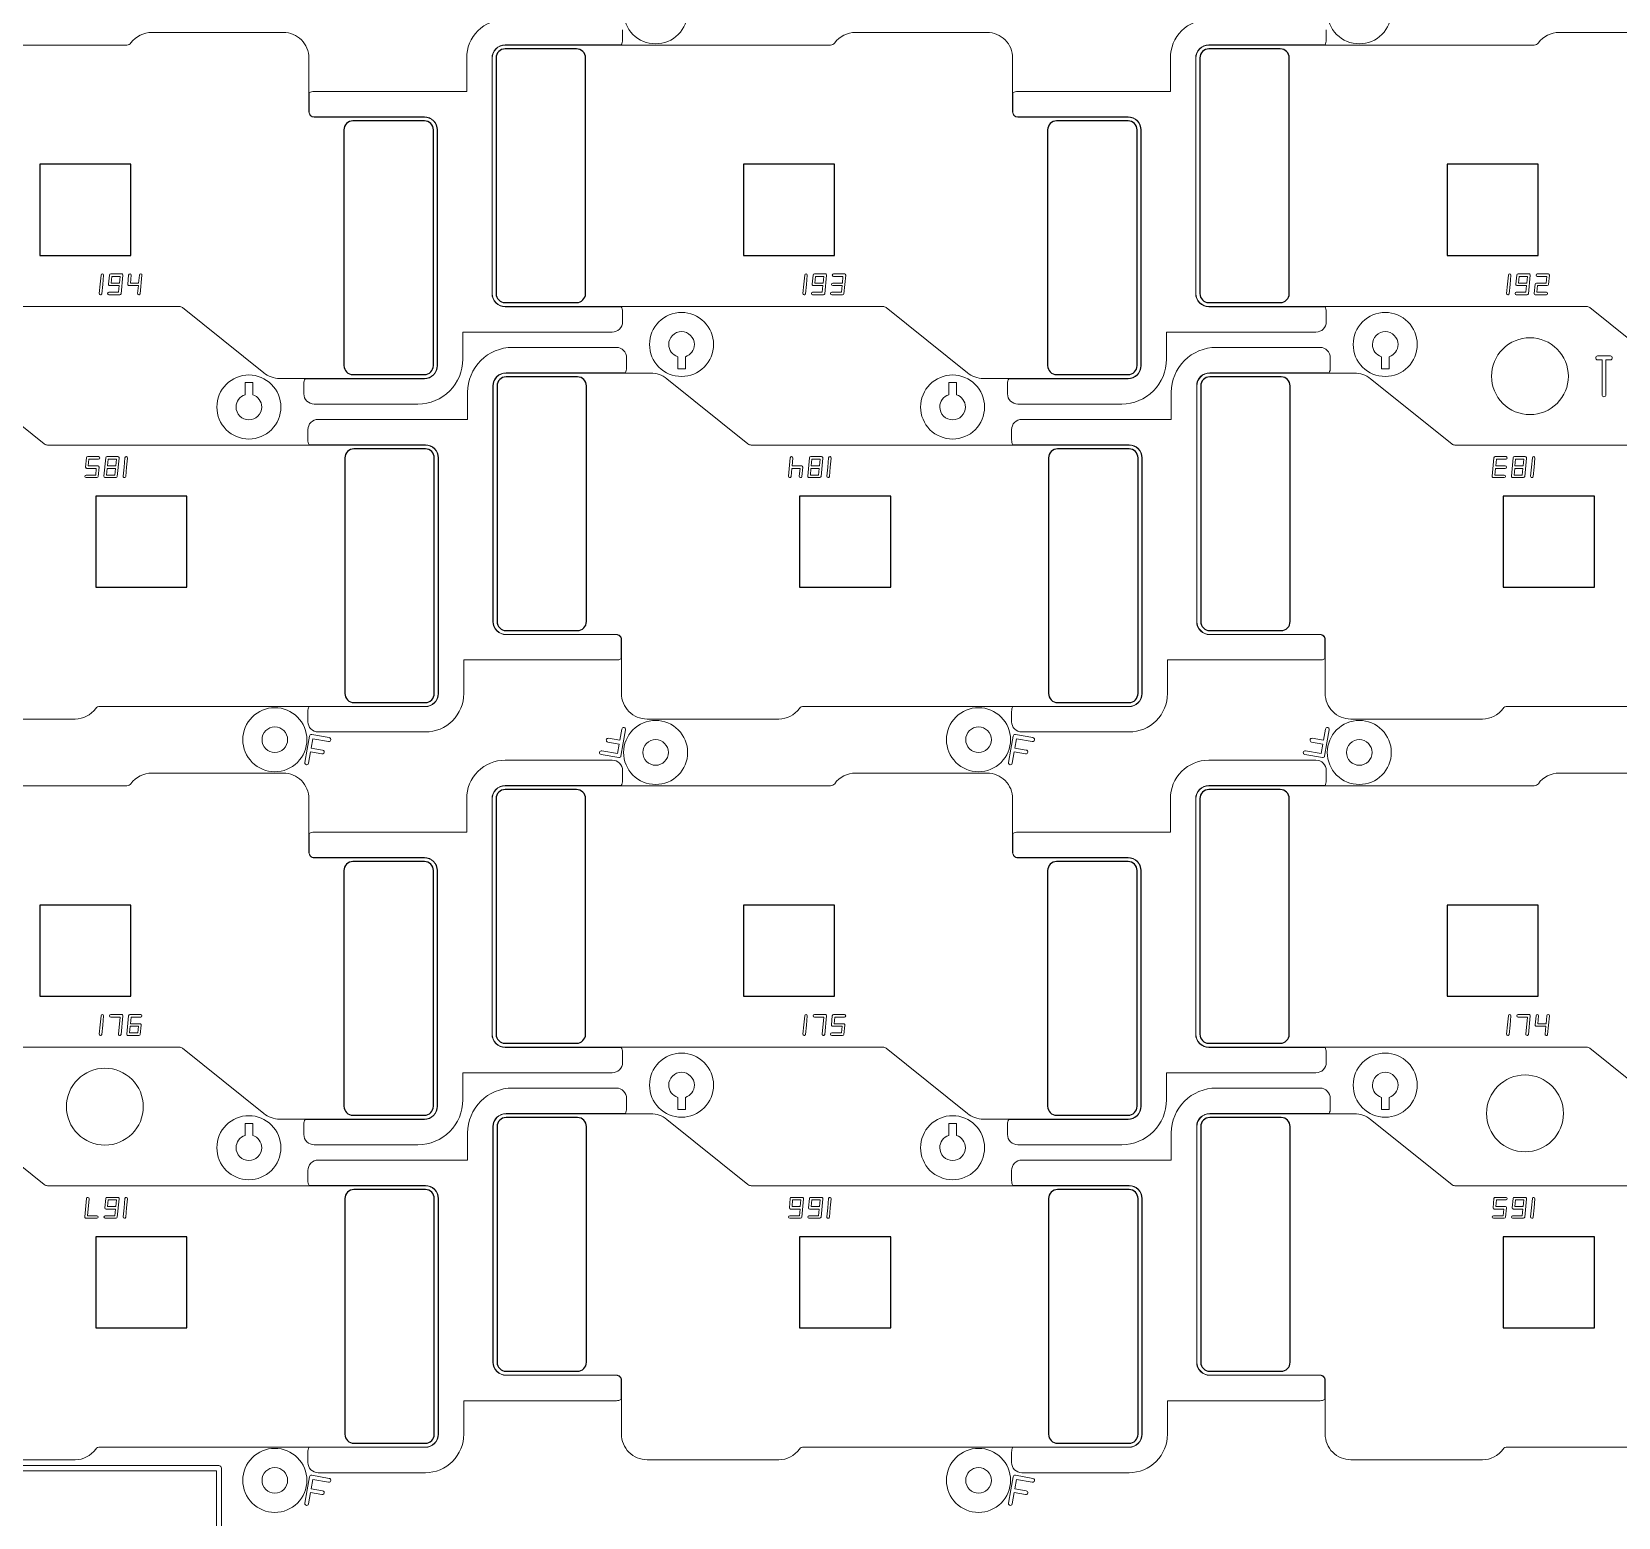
# Model space of a CAD drawing. Extents: x 2541 to 3941, y 2348 to 3338.
# Drawn here: x 3559.8 to 3621.7, y 3012.8 to 3070.8 of the extents above; entities that cross this region are included whole.
import ezdxf

# ---------------------------------------------------------------- set-up
doc = ezdxf.new("R2010")
doc.units = 0
doc.layers.get('0').update_dxf_attribs({"lineweight": 0})
doc.layers.add('barcodea-b_layer1', color=2, linetype='Continuous')
doc.layers.add('susa-b_layer0', color=1, linetype='Continuous')

msp = doc.modelspace()

# ---------------------------------------------------------------- linework, layer by layer
at = {"linetype": 'Continuous'}
for points in [[(3585.3651, 3071.58785, 0.414215), (3584.1151, 3072.83785, 0.414215), (3582.8651, 3071.58785, 0.414215), (3584.1151, 3070.33785, 0.414215)], [(3612.8351, 3071.58785, 0.414215), (3611.5851, 3072.83785, 0.414215), (3610.3351, 3071.58785, 0.414215), (3611.5851, 3070.33785, 0.414215)], [(3575.58959, 3057.777), (3575.58959, 3066.97688, 0.414219), (3575.08947, 3067.47701), (3570.78249, 3067.47701, -0.414223), (3570.58249, 3067.67701), (3570.58249, 3069.78181, 0.414215), (3569.58249, 3070.7818), (3564.4456, 3070.7818, 0.24029), (3563.63596, 3070.3692, -0.240069), (3563.47453, 3070.28701), (3550.76948, 3070.28701, 0.414366), (3550.2696, 3069.78689), (3550.2696, 3060.58701, 0.414365), (3550.76948, 3060.08688), (3565.51901, 3060.08688, -0.170771), (3565.64422, 3060.04284), (3568.81516, 3057.4971, 0.170765), (3569.44127, 3057.27688), (3575.08947, 3057.27688, 0.414218)], [(3603.05959, 3057.777), (3603.05959, 3066.97688, 0.414219), (3602.55947, 3067.47701), (3598.25249, 3067.47701, -0.414223), (3598.05249, 3067.67701), (3598.05249, 3069.78181, 0.414215), (3597.05249, 3070.7818), (3591.9156, 3070.7818, 0.24029), (3591.10596, 3070.3692, -0.240069), (3590.94453, 3070.28701), (3578.23948, 3070.28701, 0.414366), (3577.7396, 3069.78689), (3577.7396, 3060.58701, 0.414365), (3578.23948, 3060.08688), (3592.98901, 3060.08688, -0.170771), (3593.11422, 3060.04284), (3596.28516, 3057.4971, 0.170765), (3596.91127, 3057.27688), (3602.55947, 3057.27688, 0.414218)], [(3630.52959, 3057.777), (3630.52959, 3066.97688, 0.414219), (3630.02947, 3067.47701), (3625.72249, 3067.47701, -0.414223), (3625.52249, 3067.67701), (3625.52249, 3069.78181, 0.414215), (3624.52249, 3070.7818), (3619.3856, 3070.7818, 0.24029), (3618.57596, 3070.3692, -0.240069), (3618.41453, 3070.28701), (3605.70948, 3070.28701, 0.414366), (3605.2096, 3069.78689), (3605.2096, 3060.58701, 0.414365), (3605.70948, 3060.08688), (3620.45901, 3060.08688, -0.170771), (3620.58422, 3060.04284), (3623.75516, 3057.4971, 0.170765), (3624.38127, 3057.27688), (3630.02947, 3057.27688, 0.414218)], [(3562.56475, 3061.30429, 1), (3562.4652, 3061.31383), (3562.43076, 3060.9543), (3562.39633, 3060.59478, 1), (3562.49587, 3060.58524), (3562.53031, 3060.94477)], [(3563.31475, 3061.30429, 0.443552), (3563.2648, 3061.35906), (3562.84329, 3061.35906, 0.387555), (3562.79335, 3061.31383), (3562.75891, 3060.9543, 0.443552), (3562.80886, 3060.89953), (3563.17552, 3060.89953), (3563.15066, 3060.64001), (3562.77425, 3060.64001, 1), (3562.77425, 3060.54001), (3563.19592, 3060.54001, 0.387555), (3563.24587, 3060.58524)], [(3564.06475, 3061.30429, 1), (3563.9652, 3061.31383), (3563.9351, 3060.99953), (3563.6137, 3060.99953), (3563.64289, 3061.30429, 1), (3563.54335, 3061.31383), (3563.50891, 3060.9543, 0.443552), (3563.55886, 3060.89953), (3563.92552, 3060.89953), (3563.89633, 3060.59478, 1), (3563.99587, 3060.58524)], [(3590.03475, 3061.30429, 1), (3589.9352, 3061.31383), (3589.90076, 3060.9543), (3589.86633, 3060.59478, 1), (3589.96587, 3060.58524), (3590.00031, 3060.94477)], [(3590.78475, 3061.30429, 0.443552), (3590.7348, 3061.35906), (3590.31329, 3061.35906, 0.387555), (3590.26335, 3061.31383), (3590.22891, 3060.9543, 0.443552), (3590.27886, 3060.89953), (3590.64552, 3060.89953), (3590.62066, 3060.64001), (3590.24425, 3060.64001, 1), (3590.24425, 3060.54001), (3590.66592, 3060.54001, 0.387555), (3590.71587, 3060.58524)], [(3591.53475, 3061.30429, 0.443552), (3591.4848, 3061.35906), (3591.06312, 3061.35906, 1), (3591.06312, 3061.25906), (3591.42996, 3061.25906), (3591.4051, 3060.99953), (3591.02868, 3060.99953, 1), (3591.02868, 3060.89953), (3591.39552, 3060.89953), (3591.37066, 3060.64001), (3590.99425, 3060.64001, 1), (3590.99425, 3060.54001), (3591.41592, 3060.54001, 0.387555), (3591.46587, 3060.58524)], [(3617.50475, 3061.30429, 1), (3617.4052, 3061.31383), (3617.37076, 3060.9543), (3617.33633, 3060.59478, 1), (3617.43587, 3060.58524), (3617.47031, 3060.94477)], [(3618.25475, 3061.30429, 0.443552), (3618.2048, 3061.35906), (3617.78329, 3061.35906, 0.387555), (3617.73335, 3061.31383), (3617.69891, 3060.9543, 0.443552), (3617.74886, 3060.89953), (3618.11552, 3060.89953), (3618.09066, 3060.64001), (3617.71425, 3060.64001, 1), (3617.71425, 3060.54001), (3618.13592, 3060.54001, 0.387555), (3618.18587, 3060.58524)], [(3619.00475, 3061.30429, 0.443552), (3618.9548, 3061.35906), (3618.53312, 3061.35906, 1), (3618.53312, 3061.25906), (3618.89996, 3061.25906), (3618.8751, 3060.99953), (3618.49886, 3060.99953, 0.387555), (3618.44891, 3060.9543), (3618.41447, 3060.59478, 0.443552), (3618.46442, 3060.54001), (3618.8861, 3060.54001, 1), (3618.8861, 3060.64001), (3618.51926, 3060.64001), (3618.54412, 3060.89953), (3618.92036, 3060.89953, 0.387555), (3618.97031, 3060.94477)], [(3586.37768, 3058.603, 0.414215), (3585.12768, 3059.853, 0.414215), (3583.87768, 3058.603, 0.414215), (3585.12768, 3057.353, 0.414215)], [(3613.84768, 3058.603, 0.414215), (3612.59768, 3059.853, 0.414215), (3611.34768, 3058.603, 0.414215), (3612.59768, 3057.353, 0.414215)], [(3585.62768, 3058.603, -0.327542), (3585.27768, 3058.12603), (3585.27768, 3057.65185), (3584.97768, 3057.65185), (3584.97768, 3058.12603, -0.327544), (3584.62768, 3058.603, -0.414217), (3585.12768, 3059.103, -0.414217)], [(3613.09768, 3058.603, -0.327542), (3612.74768, 3058.12603), (3612.74768, 3057.65185), (3612.44768, 3057.65185), (3612.44768, 3058.12603, -0.327544), (3612.09768, 3058.603, -0.414217), (3612.59768, 3059.103, -0.414217)], [(3582.98341, 3057.68688), (3582.98341, 3058.08688, 0.414218), (3582.58341, 3058.48688), (3578.5263, 3058.48688, 0.414215), (3576.7763, 3056.73688), (3576.7763, 3055.67688), (3570.94153, 3055.67688, 0.414218), (3570.54153, 3055.27688), (3570.54153, 3054.87688, 0.124388), (3570.58953, 3054.68688), (3575.12642, 3054.68688, -0.414365), (3575.63629, 3054.17675), (3575.63629, 3044.97688, -0.414366), (3575.12642, 3044.46675), (3570.58953, 3044.46675, 0.124388), (3570.54153, 3044.27675), (3570.54153, 3043.87675, 0.414218), (3570.94153, 3043.47675), (3575.12642, 3043.47675, 0.414364), (3576.62629, 3044.97738), (3576.62629, 3046.28675), (3582.58341, 3046.28675, 0.124386), (3582.77341, 3046.33475), (3582.77341, 3047.08675, 0.414224), (3582.58341, 3047.27675), (3578.27643, 3047.27675, -0.414218), (3577.7663, 3047.78688), (3577.7663, 3056.98676, -0.414217), (3578.27643, 3057.49688), (3582.9354, 3057.49688, 0.124392)], [(3610.45341, 3057.68688), (3610.45341, 3058.08688, 0.414218), (3610.05341, 3058.48688), (3605.9963, 3058.48688, 0.414215), (3604.2463, 3056.73688), (3604.2463, 3055.67688), (3598.41153, 3055.67688, 0.414218), (3598.01153, 3055.27688), (3598.01153, 3054.87688, 0.124388), (3598.05953, 3054.68688), (3602.59642, 3054.68688, -0.414365), (3603.10629, 3054.17675), (3603.10629, 3044.97688, -0.414366), (3602.59642, 3044.46675), (3598.05953, 3044.46675, 0.124388), (3598.01153, 3044.27675), (3598.01153, 3043.87675, 0.414218), (3598.41153, 3043.47675), (3602.59642, 3043.47675, 0.414364), (3604.09629, 3044.97738), (3604.09629, 3046.28675), (3610.05341, 3046.28675, 0.124386), (3610.24341, 3046.33475), (3610.24341, 3047.08675, 0.414224), (3610.05341, 3047.27675), (3605.74643, 3047.27675, -0.414218), (3605.2363, 3047.78688), (3605.2363, 3056.98676, -0.414217), (3605.74643, 3057.49688), (3610.4054, 3057.49688, 0.124392)], [(3619.74602, 3057.36296, 0.414215), (3618.24602, 3058.86296, 0.414215), (3616.74602, 3057.36296, 0.414215), (3618.24602, 3055.86296, 0.414215)], [(3621.38504, 3058.00287, 1), (3621.38504, 3058.15287), (3621.1367, 3058.15287), (3620.88835, 3058.15287, 1), (3620.88835, 3058.00287), (3621.0617, 3058.00287), (3621.0617, 3056.63748, 1), (3621.2117, 3056.63748), (3621.2117, 3058.00287)], [(3575.62629, 3044.97687), (3575.62629, 3054.17675, 0.414365), (3575.12642, 3054.67688), (3560.37689, 3054.67688, -0.170771), (3560.25168, 3054.72092), (3557.08074, 3057.26666, 0.170765), (3556.45463, 3057.48688), (3550.80643, 3057.48688, 0.414218), (3550.3063, 3056.98676), (3550.3063, 3047.78688, 0.414219), (3550.80643, 3047.28675), (3555.11341, 3047.28675, -0.414223), (3555.31341, 3047.08675), (3555.31341, 3044.98195, 0.414215), (3556.3134, 3043.98196), (3561.4503, 3043.98196, 0.24029), (3562.25994, 3044.39456, -0.240069), (3562.42137, 3044.47675), (3575.12642, 3044.47675, 0.414366)], [(3569.48822, 3056.16076, 0.414215), (3568.23822, 3057.41076, 0.414215), (3566.98822, 3056.16076, 0.414215), (3568.23822, 3054.91076, 0.414215)], [(3568.73822, 3056.16076, -0.414217), (3568.23822, 3055.66076, -0.414217), (3567.73822, 3056.16076, -0.327542), (3568.08822, 3056.63773), (3568.08822, 3057.11191), (3568.38822, 3057.11191), (3568.38822, 3056.63773, -0.327544)], [(3603.09629, 3044.97687), (3603.09629, 3054.17675, 0.414365), (3602.59642, 3054.67688), (3587.84689, 3054.67688, -0.170771), (3587.72168, 3054.72092), (3584.55074, 3057.26666, 0.170765), (3583.92463, 3057.48688), (3578.27643, 3057.48688, 0.414218), (3577.7763, 3056.98676), (3577.7763, 3047.78688, 0.414219), (3578.27643, 3047.28675), (3582.58341, 3047.28675, -0.414223), (3582.78341, 3047.08675), (3582.78341, 3044.98195, 0.414215), (3583.7834, 3043.98196), (3588.9203, 3043.98196, 0.24029), (3589.72994, 3044.39456, -0.240069), (3589.89137, 3044.47675), (3602.59642, 3044.47675, 0.414366)], [(3596.95822, 3056.16076, 0.414215), (3595.70822, 3057.41076, 0.414215), (3594.45822, 3056.16076, 0.414215), (3595.70822, 3054.91076, 0.414215)], [(3596.20822, 3056.16076, -0.414217), (3595.70822, 3055.66076, -0.414217), (3595.20822, 3056.16076, -0.327542), (3595.55822, 3056.63773), (3595.55822, 3057.11191), (3595.85822, 3057.11191), (3595.85822, 3056.63773, -0.327544)], [(3630.56629, 3044.97687), (3630.56629, 3054.17675, 0.414365), (3630.06642, 3054.67688), (3615.31689, 3054.67688, -0.170771), (3615.19168, 3054.72092), (3612.02074, 3057.26666, 0.170765), (3611.39463, 3057.48688), (3605.74643, 3057.48688, 0.414218), (3605.2463, 3056.98676), (3605.2463, 3047.78688, 0.414219), (3605.74643, 3047.28675), (3610.05341, 3047.28675, -0.414223), (3610.25341, 3047.08675), (3610.25341, 3044.98195, 0.414215), (3611.2534, 3043.98196), (3616.3903, 3043.98196, 0.24029), (3617.19994, 3044.39456, -0.240069), (3617.36137, 3044.47675), (3630.06642, 3044.47675, 0.414366)], [(3562.38699, 3053.80946, 0.443552), (3562.33704, 3053.86423), (3561.97038, 3053.86423), (3561.99524, 3054.12375), (3562.37165, 3054.12375, 1), (3562.37165, 3054.22375), (3561.94997, 3054.22375, 0.387555), (3561.90003, 3054.17852), (3561.86559, 3053.81899, 0.443552), (3561.91554, 3053.76423), (3562.2822, 3053.76423), (3562.25734, 3053.5047), (3561.88092, 3053.5047, 1), (3561.88092, 3053.4047), (3562.3026, 3053.4047, 0.387555), (3562.35255, 3053.44993)], [(3563.17142, 3054.16898, 0.443552), (3563.12148, 3054.22375), (3562.69997, 3054.22375, 0.387555), (3562.65003, 3054.17852), (3562.58115, 3053.45947, 0.443552), (3562.6311, 3053.4047), (3563.0526, 3053.4047, 0.387555), (3563.10255, 3053.44993)], [(3563.49957, 3054.16898, 1), (3563.40003, 3054.17852), (3563.36559, 3053.81899), (3563.33115, 3053.45947, 1), (3563.4307, 3053.44993), (3563.46513, 3053.80946)], [(3589.85699, 3053.80946, 0.443552), (3589.80704, 3053.86423), (3589.44038, 3053.86423), (3589.46957, 3054.16898, 1), (3589.37003, 3054.17852), (3589.30115, 3053.45947, 1), (3589.4007, 3053.44993), (3589.4308, 3053.76423), (3589.7522, 3053.76423), (3589.72301, 3053.45947, 1), (3589.82255, 3053.44993)], [(3590.64142, 3054.16898, 0.443552), (3590.59148, 3054.22375), (3590.16997, 3054.22375, 0.387555), (3590.12003, 3054.17852), (3590.05115, 3053.45947, 0.443552), (3590.1011, 3053.4047), (3590.5226, 3053.4047, 0.387555), (3590.57255, 3053.44993)], [(3590.96957, 3054.16898, 1), (3590.87003, 3054.17852), (3590.83559, 3053.81899), (3590.80115, 3053.45947, 1), (3590.9007, 3053.44993), (3590.93513, 3053.80946)], [(3617.31165, 3054.12375, 1), (3617.31165, 3054.22375), (3616.88997, 3054.22375, 0.387555), (3616.84003, 3054.17852), (3616.77115, 3053.45947, 0.443552), (3616.8211, 3053.4047), (3617.24278, 3053.4047, 1), (3617.24278, 3053.5047), (3616.87594, 3053.5047), (3616.9008, 3053.76423), (3617.27722, 3053.76423, 1), (3617.27722, 3053.86423), (3616.91038, 3053.86423), (3616.93524, 3054.12375)], [(3618.11142, 3054.16898, 0.443552), (3618.06148, 3054.22375), (3617.63997, 3054.22375, 0.387555), (3617.59003, 3054.17852), (3617.52115, 3053.45947, 0.443552), (3617.5711, 3053.4047), (3617.9926, 3053.4047, 0.387555), (3618.04255, 3053.44993)], [(3618.43957, 3054.16898, 1), (3618.34003, 3054.17852), (3618.30559, 3053.81899), (3618.27115, 3053.45947, 1), (3618.3707, 3053.44993), (3618.40513, 3053.80946)], [(3570.5008, 3043.17591, 0.414215), (3569.2508, 3044.42591, 0.414215), (3568.0008, 3043.17591, 0.414215), (3569.2508, 3041.92591, 0.414215)], [(3597.9708, 3043.17591, 0.414215), (3596.7208, 3044.42591, 0.414215), (3595.4708, 3043.17591, 0.414215), (3596.7208, 3041.92591, 0.414215)], [(3569.7508, 3043.17591, -0.414217), (3569.2508, 3042.67591, -0.414217), (3568.7508, 3043.17591, -0.414217), (3569.2508, 3043.67591, -0.414217)], [(3582.9433, 3043.56563, 1), (3582.79558, 3043.59168), (3582.71804, 3043.15194), (3582.2783, 3043.22948, 1), (3582.25226, 3043.08176), (3582.692, 3043.00422), (3582.62748, 3042.63834), (3582.01654, 3042.74606, 1), (3581.9905, 3042.59834), (3582.6753, 3042.47759, 0.414237), (3582.76218, 3042.53843), (3582.85268, 3043.05169), (3582.8528, 3043.05237)], [(3585.3651, 3042.67785, 0.414215), (3584.1151, 3043.92785, 0.414215), (3582.8651, 3042.67785, 0.414215), (3584.1151, 3041.42785, 0.414215)], [(3597.2208, 3043.17591, -0.414217), (3596.7208, 3042.67591, -0.414217), (3596.2208, 3043.17591, -0.414217), (3596.7208, 3043.67591, -0.414217)], [(3610.4133, 3043.56563, 1), (3610.26558, 3043.59168), (3610.18804, 3043.15194), (3609.7483, 3043.22948, 1), (3609.72226, 3043.08176), (3610.162, 3043.00422), (3610.09748, 3042.63834), (3609.48654, 3042.74606, 1), (3609.4605, 3042.59834), (3610.1453, 3042.47759, 0.414237), (3610.23218, 3042.53843), (3610.32268, 3043.05169), (3610.3228, 3043.05237)], [(3612.8351, 3042.67785, 0.414215), (3611.5851, 3043.92785, 0.414215), (3610.3351, 3042.67785, 0.414215), (3611.5851, 3041.42785, 0.414215)], [(3571.3754, 3043.25542), (3570.6906, 3043.37617, 0.414237), (3570.60372, 3043.31533), (3570.51322, 3042.80207), (3570.5131, 3042.80139), (3570.4226, 3042.28813, 1), (3570.57032, 3042.26208), (3570.64785, 3042.70182), (3571.08759, 3042.62428, 1), (3571.11364, 3042.772), (3570.6739, 3042.84954), (3570.73842, 3043.21542), (3571.34936, 3043.1077, 1)], [(3584.6151, 3042.67785, -0.414217), (3584.1151, 3042.17785, -0.414217), (3583.6151, 3042.67785, -0.414217), (3584.1151, 3043.17785, -0.414217)], [(3598.8454, 3043.25542), (3598.1606, 3043.37617, 0.414237), (3598.07372, 3043.31533), (3597.98322, 3042.80207), (3597.9831, 3042.80139), (3597.8926, 3042.28813, 1), (3598.04032, 3042.26208), (3598.11785, 3042.70182), (3598.55759, 3042.62428, 1), (3598.58364, 3042.772), (3598.1439, 3042.84954), (3598.20842, 3043.21542), (3598.81936, 3043.1077, 1)], [(3612.0851, 3042.67785, -0.414217), (3611.5851, 3042.17785, -0.414217), (3611.0851, 3042.67785, -0.414217), (3611.5851, 3043.17785, -0.414217)], [(3582.82437, 3030.57688), (3582.82437, 3030.97688, 0.124386), (3582.77636, 3031.16688), (3578.23948, 3031.16688, -0.414365), (3577.7296, 3031.67701), (3577.7296, 3040.87688, -0.414366), (3578.23948, 3041.38701), (3582.77636, 3041.38701, 0.124392), (3582.82437, 3041.57701), (3582.82437, 3041.97701, 0.414218), (3582.42437, 3042.37701), (3578.23948, 3042.37701, 0.414364), (3576.7396, 3040.87638), (3576.7396, 3039.56701), (3570.78249, 3039.56701, 0.124388), (3570.59249, 3039.51901), (3570.59249, 3038.76701, 0.414224), (3570.78249, 3038.57701), (3575.08947, 3038.57701, -0.414218), (3575.59959, 3038.06688), (3575.59959, 3028.867, -0.414217), (3575.08947, 3028.35688), (3570.4305, 3028.35688, 0.124388), (3570.38249, 3028.16688), (3570.38249, 3027.76688, 0.414218), (3570.78249, 3027.36688), (3574.83959, 3027.36688, 0.414215), (3576.58959, 3029.11688), (3576.58959, 3030.17688), (3582.42437, 3030.17688, 0.414218)], [(3610.29437, 3030.57688), (3610.29437, 3030.97688, 0.124386), (3610.24636, 3031.16688), (3605.70948, 3031.16688, -0.414365), (3605.1996, 3031.67701), (3605.1996, 3040.87688, -0.414366), (3605.70948, 3041.38701), (3610.24636, 3041.38701, 0.124392), (3610.29437, 3041.57701), (3610.29437, 3041.97701, 0.414218), (3609.89437, 3042.37701), (3605.70948, 3042.37701, 0.414364), (3604.2096, 3040.87638), (3604.2096, 3039.56701), (3598.25249, 3039.56701, 0.124388), (3598.06249, 3039.51901), (3598.06249, 3038.76701, 0.414224), (3598.25249, 3038.57701), (3602.55947, 3038.57701, -0.414218), (3603.06959, 3038.06688), (3603.06959, 3028.867, -0.414217), (3602.55947, 3028.35688), (3597.9005, 3028.35688, 0.124388), (3597.85249, 3028.16688), (3597.85249, 3027.76688, 0.414218), (3598.25249, 3027.36688), (3602.30959, 3027.36688, 0.414215), (3604.05959, 3029.11688), (3604.05959, 3030.17688), (3609.89437, 3030.17688, 0.414218)], [(3575.58959, 3028.867), (3575.58959, 3038.06688, 0.414219), (3575.08947, 3038.56701), (3570.78249, 3038.56701, -0.414223), (3570.58249, 3038.76701), (3570.58249, 3040.87181, 0.414215), (3569.58249, 3041.8718), (3564.4456, 3041.8718, 0.24029), (3563.63596, 3041.4592, -0.240069), (3563.47453, 3041.37701), (3550.76948, 3041.37701, 0.414366), (3550.2696, 3040.87689), (3550.2696, 3031.67701, 0.414365), (3550.76948, 3031.17688), (3565.51901, 3031.17688, -0.170771), (3565.64422, 3031.13284), (3568.81516, 3028.5871, 0.170765), (3569.44127, 3028.36688), (3575.08947, 3028.36688, 0.414218)], [(3603.05959, 3028.867), (3603.05959, 3038.06688, 0.414219), (3602.55947, 3038.56701), (3598.25249, 3038.56701, -0.414223), (3598.05249, 3038.76701), (3598.05249, 3040.87181, 0.414215), (3597.05249, 3041.8718), (3591.9156, 3041.8718, 0.24029), (3591.10596, 3041.4592, -0.240069), (3590.94453, 3041.37701), (3578.23948, 3041.37701, 0.414366), (3577.7396, 3040.87689), (3577.7396, 3031.67701, 0.414365), (3578.23948, 3031.17688), (3592.98901, 3031.17688, -0.170771), (3593.11422, 3031.13284), (3596.28516, 3028.5871, 0.170765), (3596.91127, 3028.36688), (3602.55947, 3028.36688, 0.414218)], [(3630.52959, 3028.867), (3630.52959, 3038.06688, 0.414219), (3630.02947, 3038.56701), (3625.72249, 3038.56701, -0.414223), (3625.52249, 3038.76701), (3625.52249, 3040.87181, 0.414215), (3624.52249, 3041.8718), (3619.3856, 3041.8718, 0.24029), (3618.57596, 3041.4592, -0.240069), (3618.41453, 3041.37701), (3605.70948, 3041.37701, 0.414366), (3605.2096, 3040.87689), (3605.2096, 3031.67701, 0.414365), (3605.70948, 3031.17688), (3620.45901, 3031.17688, -0.170771), (3620.58422, 3031.13284), (3623.75516, 3028.5871, 0.170765), (3624.38127, 3028.36688), (3630.02947, 3028.36688, 0.414218)], [(3562.56475, 3032.39429, 1), (3562.4652, 3032.40383), (3562.43076, 3032.0443), (3562.39633, 3031.68478, 1), (3562.49587, 3031.67524), (3562.53031, 3032.03477)], [(3563.31475, 3032.39429, 0.443552), (3563.2648, 3032.44906), (3562.84312, 3032.44906, 1), (3562.84312, 3032.34906), (3563.20996, 3032.34906), (3563.14633, 3031.68478, 1), (3563.24587, 3031.67524)], [(3564.03031, 3032.03477, 0.443552), (3563.98036, 3032.08953), (3563.6137, 3032.08953), (3563.63856, 3032.34906), (3564.01497, 3032.34906, 1), (3564.01497, 3032.44906), (3563.59329, 3032.44906, 0.387555), (3563.54335, 3032.40383), (3563.47447, 3031.68478, 0.443552), (3563.52442, 3031.63001), (3563.94592, 3031.63001, 0.387555), (3563.99587, 3031.67524)], [(3590.03475, 3032.39429, 1), (3589.9352, 3032.40383), (3589.90076, 3032.0443), (3589.86633, 3031.68478, 1), (3589.96587, 3031.67524), (3590.00031, 3032.03477)], [(3590.78475, 3032.39429, 0.443552), (3590.7348, 3032.44906), (3590.31312, 3032.44906, 1), (3590.31312, 3032.34906), (3590.67996, 3032.34906), (3590.61633, 3031.68478, 1), (3590.71587, 3031.67524)], [(3591.50031, 3032.03477, 0.443552), (3591.45036, 3032.08953), (3591.0837, 3032.08953), (3591.10856, 3032.34906), (3591.48497, 3032.34906, 1), (3591.48497, 3032.44906), (3591.06329, 3032.44906, 0.387555), (3591.01335, 3032.40383), (3590.97891, 3032.0443, 0.443552), (3591.02886, 3031.98953), (3591.39552, 3031.98953), (3591.37066, 3031.73001), (3590.99425, 3031.73001, 1), (3590.99425, 3031.63001), (3591.41592, 3031.63001, 0.387555), (3591.46587, 3031.67524)], [(3617.50475, 3032.39429, 1), (3617.4052, 3032.40383), (3617.37076, 3032.0443), (3617.33633, 3031.68478, 1), (3617.43587, 3031.67524), (3617.47031, 3032.03477)], [(3618.25475, 3032.39429, 0.443552), (3618.2048, 3032.44906), (3617.78312, 3032.44906, 1), (3617.78312, 3032.34906), (3618.14996, 3032.34906), (3618.08633, 3031.68478, 1), (3618.18587, 3031.67524)], [(3619.00475, 3032.39429, 1), (3618.9052, 3032.40383), (3618.8751, 3032.08953), (3618.5537, 3032.08953), (3618.58289, 3032.39429, 1), (3618.48335, 3032.40383), (3618.44891, 3032.0443, 0.443552), (3618.49886, 3031.98953), (3618.86552, 3031.98953), (3618.83633, 3031.68478, 1), (3618.93587, 3031.67524)], [(3586.37768, 3029.693, 0.414215), (3585.12768, 3030.943, 0.414215), (3583.87768, 3029.693, 0.414215), (3585.12768, 3028.443, 0.414215)], [(3613.84768, 3029.693, 0.414215), (3612.59768, 3030.943, 0.414215), (3611.34768, 3029.693, 0.414215), (3612.59768, 3028.443, 0.414215)], [(3564.11718, 3028.85292, 0.414215), (3562.61718, 3030.35292, 0.414215), (3561.11718, 3028.85292, 0.414215), (3562.61718, 3027.35292, 0.414215)], [(3585.62768, 3029.693, -0.327542), (3585.27768, 3029.21603), (3585.27768, 3028.74185), (3584.97768, 3028.74185), (3584.97768, 3029.21603, -0.327544), (3584.62768, 3029.693, -0.414217), (3585.12768, 3030.193, -0.414217)], [(3613.09768, 3029.693, -0.327542), (3612.74768, 3029.21603), (3612.74768, 3028.74185), (3612.44768, 3028.74185), (3612.44768, 3029.21603, -0.327544), (3612.09768, 3029.693, -0.414217), (3612.59768, 3030.193, -0.414217)], [(3619.55366, 3028.58977, 0.414215), (3618.05366, 3030.08977, 0.414215), (3616.55366, 3028.58977, 0.414215), (3618.05366, 3027.08977, 0.414215)], [(3582.98341, 3028.77688), (3582.98341, 3029.17688, 0.414218), (3582.58341, 3029.57688), (3578.5263, 3029.57688, 0.414215), (3576.7763, 3027.82688), (3576.7763, 3026.76688), (3570.94153, 3026.76688, 0.414218), (3570.54153, 3026.36688), (3570.54153, 3025.96688, 0.124388), (3570.58953, 3025.77688), (3575.12642, 3025.77688, -0.414365), (3575.63629, 3025.26675), (3575.63629, 3016.06688, -0.414366), (3575.12642, 3015.55675), (3570.58953, 3015.55675, 0.124388), (3570.54153, 3015.36675), (3570.54153, 3014.96675, 0.414218), (3570.94153, 3014.56675), (3575.12642, 3014.56675, 0.414364), (3576.62629, 3016.06738), (3576.62629, 3017.37675), (3582.58341, 3017.37675, 0.124386), (3582.77341, 3017.42475), (3582.77341, 3018.17675, 0.414224), (3582.58341, 3018.36675), (3578.27643, 3018.36675, -0.414218), (3577.7663, 3018.87688), (3577.7663, 3028.07676, -0.414217), (3578.27643, 3028.58688), (3582.9354, 3028.58688, 0.124392)], [(3610.45341, 3028.77688), (3610.45341, 3029.17688, 0.414218), (3610.05341, 3029.57688), (3605.9963, 3029.57688, 0.414215), (3604.2463, 3027.82688), (3604.2463, 3026.76688), (3598.41153, 3026.76688, 0.414218), (3598.01153, 3026.36688), (3598.01153, 3025.96688, 0.124388), (3598.05953, 3025.77688), (3602.59642, 3025.77688, -0.414365), (3603.10629, 3025.26675), (3603.10629, 3016.06688, -0.414366), (3602.59642, 3015.55675), (3598.05953, 3015.55675, 0.124388), (3598.01153, 3015.36675), (3598.01153, 3014.96675, 0.414218), (3598.41153, 3014.56675), (3602.59642, 3014.56675, 0.414364), (3604.09629, 3016.06738), (3604.09629, 3017.37675), (3610.05341, 3017.37675, 0.124386), (3610.24341, 3017.42475), (3610.24341, 3018.17675, 0.414224), (3610.05341, 3018.36675), (3605.74643, 3018.36675, -0.414218), (3605.2363, 3018.87688), (3605.2363, 3028.07676, -0.414217), (3605.74643, 3028.58688), (3610.4054, 3028.58688, 0.124392)], [(3575.62629, 3016.06687), (3575.62629, 3025.26675, 0.414365), (3575.12642, 3025.76688), (3560.37689, 3025.76688, -0.170771), (3560.25168, 3025.81092), (3557.08074, 3028.35666, 0.170765), (3556.45463, 3028.57688), (3550.80643, 3028.57688, 0.414218), (3550.3063, 3028.07676), (3550.3063, 3018.87688, 0.414219), (3550.80643, 3018.37675), (3555.11341, 3018.37675, -0.414223), (3555.31341, 3018.17675), (3555.31341, 3016.07195, 0.414215), (3556.3134, 3015.07196), (3561.4503, 3015.07196, 0.24029), (3562.25994, 3015.48456, -0.240069), (3562.42137, 3015.56675), (3575.12642, 3015.56675, 0.414366)], [(3603.09629, 3016.06687), (3603.09629, 3025.26675, 0.414365), (3602.59642, 3025.76688), (3587.84689, 3025.76688, -0.170771), (3587.72168, 3025.81092), (3584.55074, 3028.35666, 0.170765), (3583.92463, 3028.57688), (3578.27643, 3028.57688, 0.414218), (3577.7763, 3028.07676), (3577.7763, 3018.87688, 0.414219), (3578.27643, 3018.37675), (3582.58341, 3018.37675, -0.414223), (3582.78341, 3018.17675), (3582.78341, 3016.07195, 0.414215), (3583.7834, 3015.07196), (3588.9203, 3015.07196, 0.24029), (3589.72994, 3015.48456, -0.240069), (3589.89137, 3015.56675), (3602.59642, 3015.56675, 0.414366)], [(3630.56629, 3016.06687), (3630.56629, 3025.26675, 0.414365), (3630.06642, 3025.76688), (3615.31689, 3025.76688, -0.170771), (3615.19168, 3025.81092), (3612.02074, 3028.35666, 0.170765), (3611.39463, 3028.57688), (3605.74643, 3028.57688, 0.414218), (3605.2463, 3028.07676), (3605.2463, 3018.87688, 0.414219), (3605.74643, 3018.37675), (3610.05341, 3018.37675, -0.414223), (3610.25341, 3018.17675), (3610.25341, 3016.07195, 0.414215), (3611.2534, 3015.07196), (3616.3903, 3015.07196, 0.24029), (3617.19994, 3015.48456, -0.240069), (3617.36137, 3015.56675), (3630.06642, 3015.56675, 0.414366)], [(3569.48822, 3027.25076, 0.414215), (3568.23822, 3028.50076, 0.414215), (3566.98822, 3027.25076, 0.414215), (3568.23822, 3026.00076, 0.414215)], [(3568.73822, 3027.25076, -0.414217), (3568.23822, 3026.75076, -0.414217), (3567.73822, 3027.25076, -0.327542), (3568.08822, 3027.72773), (3568.08822, 3028.20191), (3568.38822, 3028.20191), (3568.38822, 3027.72773, -0.327544)], [(3596.95822, 3027.25076, 0.414215), (3595.70822, 3028.50076, 0.414215), (3594.45822, 3027.25076, 0.414215), (3595.70822, 3026.00076, 0.414215)], [(3596.20822, 3027.25076, -0.414217), (3595.70822, 3026.75076, -0.414217), (3595.20822, 3027.25076, -0.327542), (3595.55822, 3027.72773), (3595.55822, 3028.20191), (3595.85822, 3028.20191), (3595.85822, 3027.72773, -0.327544)], [(3562.30278, 3024.4947, 1), (3562.30278, 3024.5947), (3561.93594, 3024.5947), (3561.99957, 3025.25898, 1), (3561.90003, 3025.26852), (3561.83115, 3024.54947, 0.443552), (3561.8811, 3024.4947)], [(3563.17142, 3025.25898, 0.443552), (3563.12148, 3025.31375), (3562.69997, 3025.31375, 0.387555), (3562.65003, 3025.26852), (3562.61559, 3024.90899, 0.443552), (3562.66554, 3024.85423), (3563.0322, 3024.85423), (3563.00734, 3024.5947), (3562.63092, 3024.5947, 1), (3562.63092, 3024.4947), (3563.0526, 3024.4947, 0.387555), (3563.10255, 3024.53993)], [(3563.49957, 3025.25898, 1), (3563.40003, 3025.26852), (3563.36559, 3024.90899), (3563.33115, 3024.54947, 1), (3563.4307, 3024.53993), (3563.46513, 3024.89946)], [(3589.89142, 3025.25898, 0.443552), (3589.84148, 3025.31375), (3589.41997, 3025.31375, 0.387555), (3589.37003, 3025.26852), (3589.33559, 3024.90899, 0.443552), (3589.38554, 3024.85423), (3589.7522, 3024.85423), (3589.72734, 3024.5947), (3589.35092, 3024.5947, 1), (3589.35092, 3024.4947), (3589.7726, 3024.4947, 0.387555), (3589.82255, 3024.53993)], [(3590.64142, 3025.25898, 0.443552), (3590.59148, 3025.31375), (3590.16997, 3025.31375, 0.387555), (3590.12003, 3025.26852), (3590.08559, 3024.90899, 0.443552), (3590.13554, 3024.85423), (3590.5022, 3024.85423), (3590.47734, 3024.5947), (3590.10092, 3024.5947, 1), (3590.10092, 3024.4947), (3590.5226, 3024.4947, 0.387555), (3590.57255, 3024.53993)], [(3590.96957, 3025.25898, 1), (3590.87003, 3025.26852), (3590.83559, 3024.90899), (3590.80115, 3024.54947, 1), (3590.9007, 3024.53993), (3590.93513, 3024.89946)], [(3617.32699, 3024.89946, 0.443552), (3617.27704, 3024.95423), (3616.91038, 3024.95423), (3616.93524, 3025.21375), (3617.31165, 3025.21375, 1), (3617.31165, 3025.31375), (3616.88997, 3025.31375, 0.387555), (3616.84003, 3025.26852), (3616.80559, 3024.90899, 0.443552), (3616.85554, 3024.85423), (3617.2222, 3024.85423), (3617.19734, 3024.5947), (3616.82092, 3024.5947, 1), (3616.82092, 3024.4947), (3617.2426, 3024.4947, 0.387555), (3617.29255, 3024.53993)], [(3618.11142, 3025.25898, 0.443552), (3618.06148, 3025.31375), (3617.63997, 3025.31375, 0.387555), (3617.59003, 3025.26852), (3617.55559, 3024.90899, 0.443552), (3617.60554, 3024.85423), (3617.9722, 3024.85423), (3617.94734, 3024.5947), (3617.57092, 3024.5947, 1), (3617.57092, 3024.4947), (3617.9926, 3024.4947, 0.387555), (3618.04255, 3024.53993)], [(3618.43957, 3025.25898, 1), (3618.34003, 3025.26852), (3618.30559, 3024.90899), (3618.27115, 3024.54947, 1), (3618.3707, 3024.53993), (3618.40513, 3024.89946)], [(3570.5008, 3014.26591, 0.414215), (3569.2508, 3015.51591, 0.414215), (3568.0008, 3014.26591, 0.414215), (3569.2508, 3013.01591, 0.414215)], [(3597.9708, 3014.26591, 0.414215), (3596.7208, 3015.51591, 0.414215), (3595.4708, 3014.26591, 0.414215), (3596.7208, 3013.01591, 0.414215)], [(3567.16854, 3006.24272), (3567.16854, 3014.74272, 0.414228), (3567.06854, 3014.84272), (3558.56854, 3014.84272, 0.414228), (3558.46854, 3014.74272), (3558.46854, 3006.24272, 0.414228), (3558.56854, 3006.14272), (3567.06854, 3006.14272, 0.414228)], [(3569.7508, 3014.26591, -0.414217), (3569.2508, 3013.76591, -0.414217), (3568.7508, 3014.26591, -0.414217), (3569.2508, 3014.76591, -0.414217)], [(3571.3754, 3014.34542), (3570.6906, 3014.46617, 0.414237), (3570.60372, 3014.40533), (3570.51322, 3013.89207), (3570.5131, 3013.89139), (3570.4226, 3013.37813, 1), (3570.57032, 3013.35208), (3570.64785, 3013.79182), (3571.08759, 3013.71428, 1), (3571.11364, 3013.862), (3570.6739, 3013.93954), (3570.73842, 3014.30542), (3571.34936, 3014.1977, 1)], [(3597.2208, 3014.26591, -0.414217), (3596.7208, 3013.76591, -0.414217), (3596.2208, 3014.26591, -0.414217), (3596.7208, 3014.76591, -0.414217)], [(3598.8454, 3014.34542), (3598.1606, 3014.46617, 0.414237), (3598.07372, 3014.40533), (3597.98322, 3013.89207), (3597.9831, 3013.89139), (3597.8926, 3013.37813, 1), (3598.04032, 3013.35208), (3598.11785, 3013.79182), (3598.55759, 3013.71428, 1), (3598.58364, 3013.862), (3598.1439, 3013.93954), (3598.20842, 3014.30542), (3598.81936, 3014.1977, 1)]]:
    msp.add_lwpolyline(points, format="xyb", close=True, dxfattribs=at)
for points in [[(3578.23948, 3071.28701, 0.414364), (3576.7396, 3069.78638), (3576.7396, 3068.47701), (3570.78249, 3068.47701, 0.124388), (3570.59249, 3068.42901), (3570.59249, 3067.67701, 0.414224), (3570.78249, 3067.48701), (3575.08947, 3067.48701, -0.414218), (3575.59959, 3066.97688), (3575.59959, 3057.777, -0.414217), (3575.08947, 3057.26688), (3570.4305, 3057.26688, 0.124388), (3570.38249, 3057.07688), (3570.38249, 3056.67688, 0.414218), (3570.78249, 3056.27688), (3574.83959, 3056.27688, 0.414215), (3576.58959, 3058.02688), (3576.58959, 3059.08688), (3582.42437, 3059.08688, 0.414218), (3582.82437, 3059.48688), (3582.82437, 3059.88688, 0.124386), (3582.77636, 3060.07688), (3578.23948, 3060.07688, -0.414365), (3577.7296, 3060.58701), (3577.7296, 3069.78688, -0.414366), (3578.23948, 3070.29701), (3582.77636, 3070.29701, 0.124392), (3582.82437, 3070.48701), (3582.82437, 3070.88701, 0.414218)], [(3605.70948, 3071.28701, 0.414364), (3604.2096, 3069.78638), (3604.2096, 3068.47701), (3598.25249, 3068.47701, 0.124388), (3598.06249, 3068.42901), (3598.06249, 3067.67701, 0.414224), (3598.25249, 3067.48701), (3602.55947, 3067.48701, -0.414218), (3603.06959, 3066.97688), (3603.06959, 3057.777, -0.414217), (3602.55947, 3057.26688), (3597.9005, 3057.26688, 0.124388), (3597.85249, 3057.07688), (3597.85249, 3056.67688, 0.414218), (3598.25249, 3056.27688), (3602.30959, 3056.27688, 0.414215), (3604.05959, 3058.02688), (3604.05959, 3059.08688), (3609.89437, 3059.08688, 0.414218), (3610.29437, 3059.48688), (3610.29437, 3059.88688, 0.124386), (3610.24636, 3060.07688), (3605.70948, 3060.07688, -0.414365), (3605.1996, 3060.58701), (3605.1996, 3069.78688, -0.414366), (3605.70948, 3070.29701), (3610.24636, 3070.29701, 0.124392), (3610.29437, 3070.48701), (3610.29437, 3070.88701, 0.414218)]]:
    msp.add_lwpolyline(points, format="xyb", dxfattribs=at)
for points in [[(3563.20996, 3061.25906), (3563.1851, 3060.99953), (3562.8637, 3060.99953), (3562.88856, 3061.25906)], [(3590.67996, 3061.25906), (3590.6551, 3060.99953), (3590.3337, 3060.99953), (3590.35856, 3061.25906)], [(3618.14996, 3061.25906), (3618.1251, 3060.99953), (3617.8037, 3060.99953), (3617.82856, 3061.25906)], [(3563.06663, 3054.12375), (3563.04178, 3053.86423), (3562.72038, 3053.86423), (3562.74524, 3054.12375)], [(3590.53663, 3054.12375), (3590.51178, 3053.86423), (3590.19038, 3053.86423), (3590.21524, 3054.12375)], [(3618.00663, 3054.12375), (3617.98178, 3053.86423), (3617.66038, 3053.86423), (3617.68524, 3054.12375)], [(3563.0322, 3053.76423), (3563.00734, 3053.5047), (3562.68594, 3053.5047), (3562.7108, 3053.76423)], [(3590.5022, 3053.76423), (3590.47734, 3053.5047), (3590.15594, 3053.5047), (3590.1808, 3053.76423)], [(3617.9722, 3053.76423), (3617.94734, 3053.5047), (3617.62594, 3053.5047), (3617.6508, 3053.76423)], [(3563.92552, 3031.98953), (3563.90066, 3031.73001), (3563.57926, 3031.73001), (3563.60412, 3031.98953)], [(3563.06663, 3025.21375), (3563.04178, 3024.95423), (3562.72038, 3024.95423), (3562.74524, 3025.21375)], [(3589.78663, 3025.21375), (3589.76178, 3024.95423), (3589.44038, 3024.95423), (3589.46524, 3025.21375)], [(3590.53663, 3025.21375), (3590.51178, 3024.95423), (3590.19038, 3024.95423), (3590.21524, 3025.21375)], [(3618.00663, 3025.21375), (3617.98178, 3024.95423), (3617.66038, 3024.95423), (3617.68524, 3025.21375)], [(3566.96854, 3006.34272), (3558.66854, 3006.34272), (3558.66854, 3014.64272), (3566.96854, 3014.64272)]]:
    msp.add_lwpolyline(points, close=True, dxfattribs=at)
at = {"layer": 'barcodea-b_layer1', "linetype": 'Continuous'}
for points in [[(3563.63, 3062.07748), (3563.63, 3065.63348), (3560.074, 3065.63348), (3560.074, 3062.07748)], [(3591.1, 3062.07748), (3591.1, 3065.63348), (3587.544, 3065.63348), (3587.544, 3062.07748)], [(3618.57, 3062.07748), (3618.57, 3065.63348), (3615.014, 3065.63348), (3615.014, 3062.07748)], [(3565.82189, 3049.13028), (3565.82189, 3052.68628), (3562.26589, 3052.68628), (3562.26589, 3049.13028)], [(3593.29189, 3049.13028), (3593.29189, 3052.68628), (3589.73589, 3052.68628), (3589.73589, 3049.13028)], [(3620.76189, 3049.13028), (3620.76189, 3052.68628), (3617.20589, 3052.68628), (3617.20589, 3049.13028)], [(3563.63, 3033.16748), (3563.63, 3036.72348), (3560.074, 3036.72348), (3560.074, 3033.16748)], [(3591.1, 3033.16748), (3591.1, 3036.72348), (3587.544, 3036.72348), (3587.544, 3033.16748)], [(3618.57, 3033.16748), (3618.57, 3036.72348), (3615.014, 3036.72348), (3615.014, 3033.16748)], [(3565.82189, 3020.22028), (3565.82189, 3023.77628), (3562.26589, 3023.77628), (3562.26589, 3020.22028)], [(3593.29189, 3020.22028), (3593.29189, 3023.77628), (3589.73589, 3023.77628), (3589.73589, 3020.22028)], [(3620.76189, 3020.22028), (3620.76189, 3023.77628), (3617.20589, 3023.77628), (3617.20589, 3020.22028)]]:
    msp.add_lwpolyline(points, close=True, dxfattribs=at)
at = {"layer": 'susa-b_layer0', "linetype": 'Continuous'}
for points in [[(3581.37955, 3060.58701), (3581.37955, 3069.78714, 0.414221), (3581.02954, 3070.13715), (3578.23958, 3070.13715, 0.414218), (3577.88959, 3069.78714), (3577.88959, 3060.58726, 0.414197), (3578.23958, 3060.23725), (3581.02954, 3060.23725, 0.414007)], [(3608.84955, 3060.58701), (3608.84955, 3069.78714, 0.414221), (3608.49954, 3070.13715), (3605.70958, 3070.13715, 0.414218), (3605.35959, 3069.78714), (3605.35959, 3060.58726, 0.414197), (3605.70958, 3060.23725), (3608.49954, 3060.23725, 0.414007)], [(3575.43948, 3057.777), (3575.43948, 3066.97714, 0.414221), (3575.08947, 3067.32715), (3572.29951, 3067.32715, 0.414218), (3571.94952, 3066.97714), (3571.94952, 3057.77726, 0.414197), (3572.29951, 3057.42725), (3575.08947, 3057.42725, 0.414007)], [(3602.90948, 3057.777), (3602.90948, 3066.97714, 0.414221), (3602.55947, 3067.32715), (3599.76951, 3067.32715, 0.414218), (3599.41952, 3066.97714), (3599.41952, 3057.77726, 0.414197), (3599.76951, 3057.42725), (3602.55947, 3057.42725, 0.414007)], [(3581.41638, 3047.78662), (3581.41638, 3056.9865, 0.414197), (3581.06639, 3057.33651), (3578.27643, 3057.33651, 0.414007), (3577.92642, 3056.98676), (3577.92642, 3047.78662, 0.414221), (3578.27643, 3047.43661), (3581.06639, 3047.43661, 0.414218)], [(3608.88638, 3047.78662), (3608.88638, 3056.9865, 0.414197), (3608.53639, 3057.33651), (3605.74643, 3057.33651, 0.414007), (3605.39642, 3056.98676), (3605.39642, 3047.78662, 0.414221), (3605.74643, 3047.43661), (3608.53639, 3047.43661, 0.414218)], [(3575.47631, 3044.97662), (3575.47631, 3054.1765, 0.414197), (3575.12632, 3054.52651), (3572.33636, 3054.52651, 0.414007), (3571.98635, 3054.17675), (3571.98635, 3044.97662, 0.414221), (3572.33636, 3044.62661), (3575.12632, 3044.62661, 0.414218)], [(3602.94631, 3044.97662), (3602.94631, 3054.1765, 0.414197), (3602.59632, 3054.52651), (3599.80636, 3054.52651, 0.414007), (3599.45635, 3054.17675), (3599.45635, 3044.97662, 0.414221), (3599.80636, 3044.62661), (3602.59632, 3044.62661, 0.414218)], [(3581.37955, 3031.67701), (3581.37955, 3040.87714, 0.414221), (3581.02954, 3041.22715), (3578.23958, 3041.22715, 0.414218), (3577.88959, 3040.87714), (3577.88959, 3031.67726, 0.414197), (3578.23958, 3031.32725), (3581.02954, 3031.32725, 0.414007)], [(3608.84955, 3031.67701), (3608.84955, 3040.87714, 0.414221), (3608.49954, 3041.22715), (3605.70958, 3041.22715, 0.414218), (3605.35959, 3040.87714), (3605.35959, 3031.67726, 0.414197), (3605.70958, 3031.32725), (3608.49954, 3031.32725, 0.414007)], [(3575.43948, 3028.867), (3575.43948, 3038.06714, 0.414221), (3575.08947, 3038.41715), (3572.29951, 3038.41715, 0.414218), (3571.94952, 3038.06714), (3571.94952, 3028.86726, 0.414197), (3572.29951, 3028.51725), (3575.08947, 3028.51725, 0.414007)], [(3602.90948, 3028.867), (3602.90948, 3038.06714, 0.414221), (3602.55947, 3038.41715), (3599.76951, 3038.41715, 0.414218), (3599.41952, 3038.06714), (3599.41952, 3028.86726, 0.414197), (3599.76951, 3028.51725), (3602.55947, 3028.51725, 0.414007)], [(3581.41638, 3018.87662), (3581.41638, 3028.0765, 0.414197), (3581.06639, 3028.42651), (3578.27643, 3028.42651, 0.414007), (3577.92642, 3028.07676), (3577.92642, 3018.87662, 0.414221), (3578.27643, 3018.52661), (3581.06639, 3018.52661, 0.414218)], [(3608.88638, 3018.87662), (3608.88638, 3028.0765, 0.414197), (3608.53639, 3028.42651), (3605.74643, 3028.42651, 0.414007), (3605.39642, 3028.07676), (3605.39642, 3018.87662, 0.414221), (3605.74643, 3018.52661), (3608.53639, 3018.52661, 0.414218)], [(3575.47631, 3016.06662), (3575.47631, 3025.2665, 0.414197), (3575.12632, 3025.61651), (3572.33636, 3025.61651, 0.414007), (3571.98635, 3025.26675), (3571.98635, 3016.06662, 0.414221), (3572.33636, 3015.71661), (3575.12632, 3015.71661, 0.414218)], [(3602.94631, 3016.06662), (3602.94631, 3025.2665, 0.414197), (3602.59632, 3025.61651), (3599.80636, 3025.61651, 0.414007), (3599.45635, 3025.26675), (3599.45635, 3016.06662, 0.414221), (3599.80636, 3015.71661), (3602.59632, 3015.71661, 0.414218)]]:
    msp.add_lwpolyline(points, format="xyb", close=True, dxfattribs=at)

doc.saveas('drawing.dxf')
